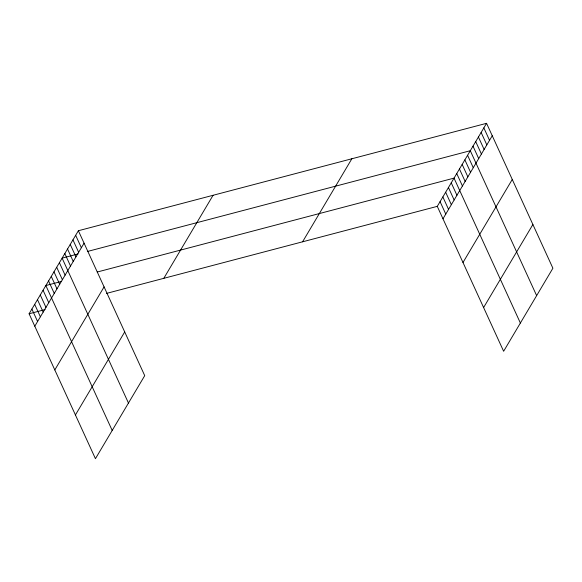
<?xml version="1.0" encoding="UTF-8"?>
<svg xmlns="http://www.w3.org/2000/svg" width="582" height="582" viewBox="0 0 582 582"><rect width="100%" height="100%" fill="white"/><g stroke="black" fill="none" stroke-linecap="round" stroke-linejoin="round"><path stroke-width="0.87" d="M78.374 230.734L144.722 375.645L95.441 458.681L29.1 313.778L78.374 230.734L486.559 123.319L552.9 268.222L503.626 351.266L437.278 206.355L486.559 123.319M34.796 326.211L84.07 243.174M54.81 369.926L104.083 286.89M75.427 414.966L124.708 331.929M163.797 278.327L213.077 195.29M302.582 241.806L351.855 158.762M442.975 218.796L492.248 135.751M462.988 262.511L512.262 179.467M483.606 307.551L532.886 224.507M78.112 253.927L62.114 258.139L128.462 403.05M87.373 251.489L470.292 150.716L536.64 295.627M61.008 281.557L45.854 285.544L112.195 430.454M97.209 272.027L454.033 178.121L520.381 323.032M29.1 313.778L45.098 309.566M106.55 293.393L437.278 206.355M483.846 127.88L489.542 140.32M481.132 132.449L486.828 144.889M478.426 137.017L484.122 149.45M475.712 141.586L481.409 154.019M473.006 146.155L478.695 158.588M467.586 155.285L473.275 167.725M464.873 159.854L470.569 172.287M462.166 164.422L467.855 176.855M459.453 168.991L465.149 181.424M456.746 173.552L462.435 185.993M451.239 182.828L456.935 195.261M448.446 187.535L454.142 199.968M445.659 192.242L451.348 204.675M442.866 196.942L448.555 209.382M440.072 201.648L445.768 214.089M75.667 235.303L81.364 247.743M72.954 239.871L78.65 252.304M70.247 244.44L75.944 256.873M67.534 249.001L73.23 261.442M64.828 253.57L70.517 266.01M59.408 262.708L65.097 275.141M56.694 267.276L62.39 279.709M53.988 271.838L59.677 284.278M51.274 276.406L56.971 288.847M48.568 280.975L54.257 293.415M43.061 290.251L48.757 302.684M40.267 294.958L45.963 307.391M37.474 299.657L43.17 312.098M34.687 304.364L40.376 316.804M31.894 309.071L37.583 321.504"/></g></svg>
